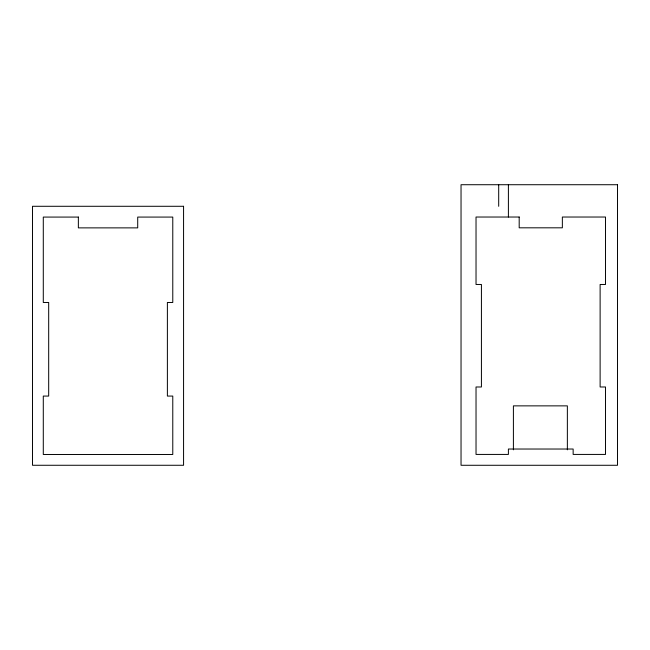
<?xml version="1.0" encoding="UTF-8"?>
<svg xmlns="http://www.w3.org/2000/svg" width="650" height="650" viewBox="0 0 650 650"><rect width="100%" height="100%" fill="white"/><g stroke="black" fill="none" stroke-linecap="round" stroke-linejoin="round"><path stroke-width="0.97" d="M567.361 449.832L567.361 405.868L513.403 405.868L513.403 449.832M508.398 184.722L508.398 217.027M498.696 184.722L498.696 206.302M617.5 184.722L461.037 184.722L461.037 465.278L617.5 465.278L617.5 184.722M183.568 206.286L32.5 206.286L32.5 465.27L183.568 465.27L183.568 206.286M78.358 217.076L43.29 217.076L43.29 302.477L48.685 302.477L48.685 396.069L43.29 396.069L43.29 454.48L172.778 454.48L172.778 396.069L167.383 396.069L167.383 302.477L172.778 302.477L172.778 217.076L137.711 217.076L137.711 227.874L78.358 227.874L78.358 217.076M519.188 217.027L476.027 217.027L476.027 284.473L481.423 284.473L481.423 386.986L476.027 386.986L476.027 454.423L508.398 454.423L508.398 449.028L573.146 449.028L573.146 454.423L605.516 454.423L605.516 386.986L600.121 386.986L600.121 284.473L605.516 284.473L605.516 217.027L562.356 217.027L562.356 227.817L519.188 227.817L519.188 217.027"/></g></svg>
